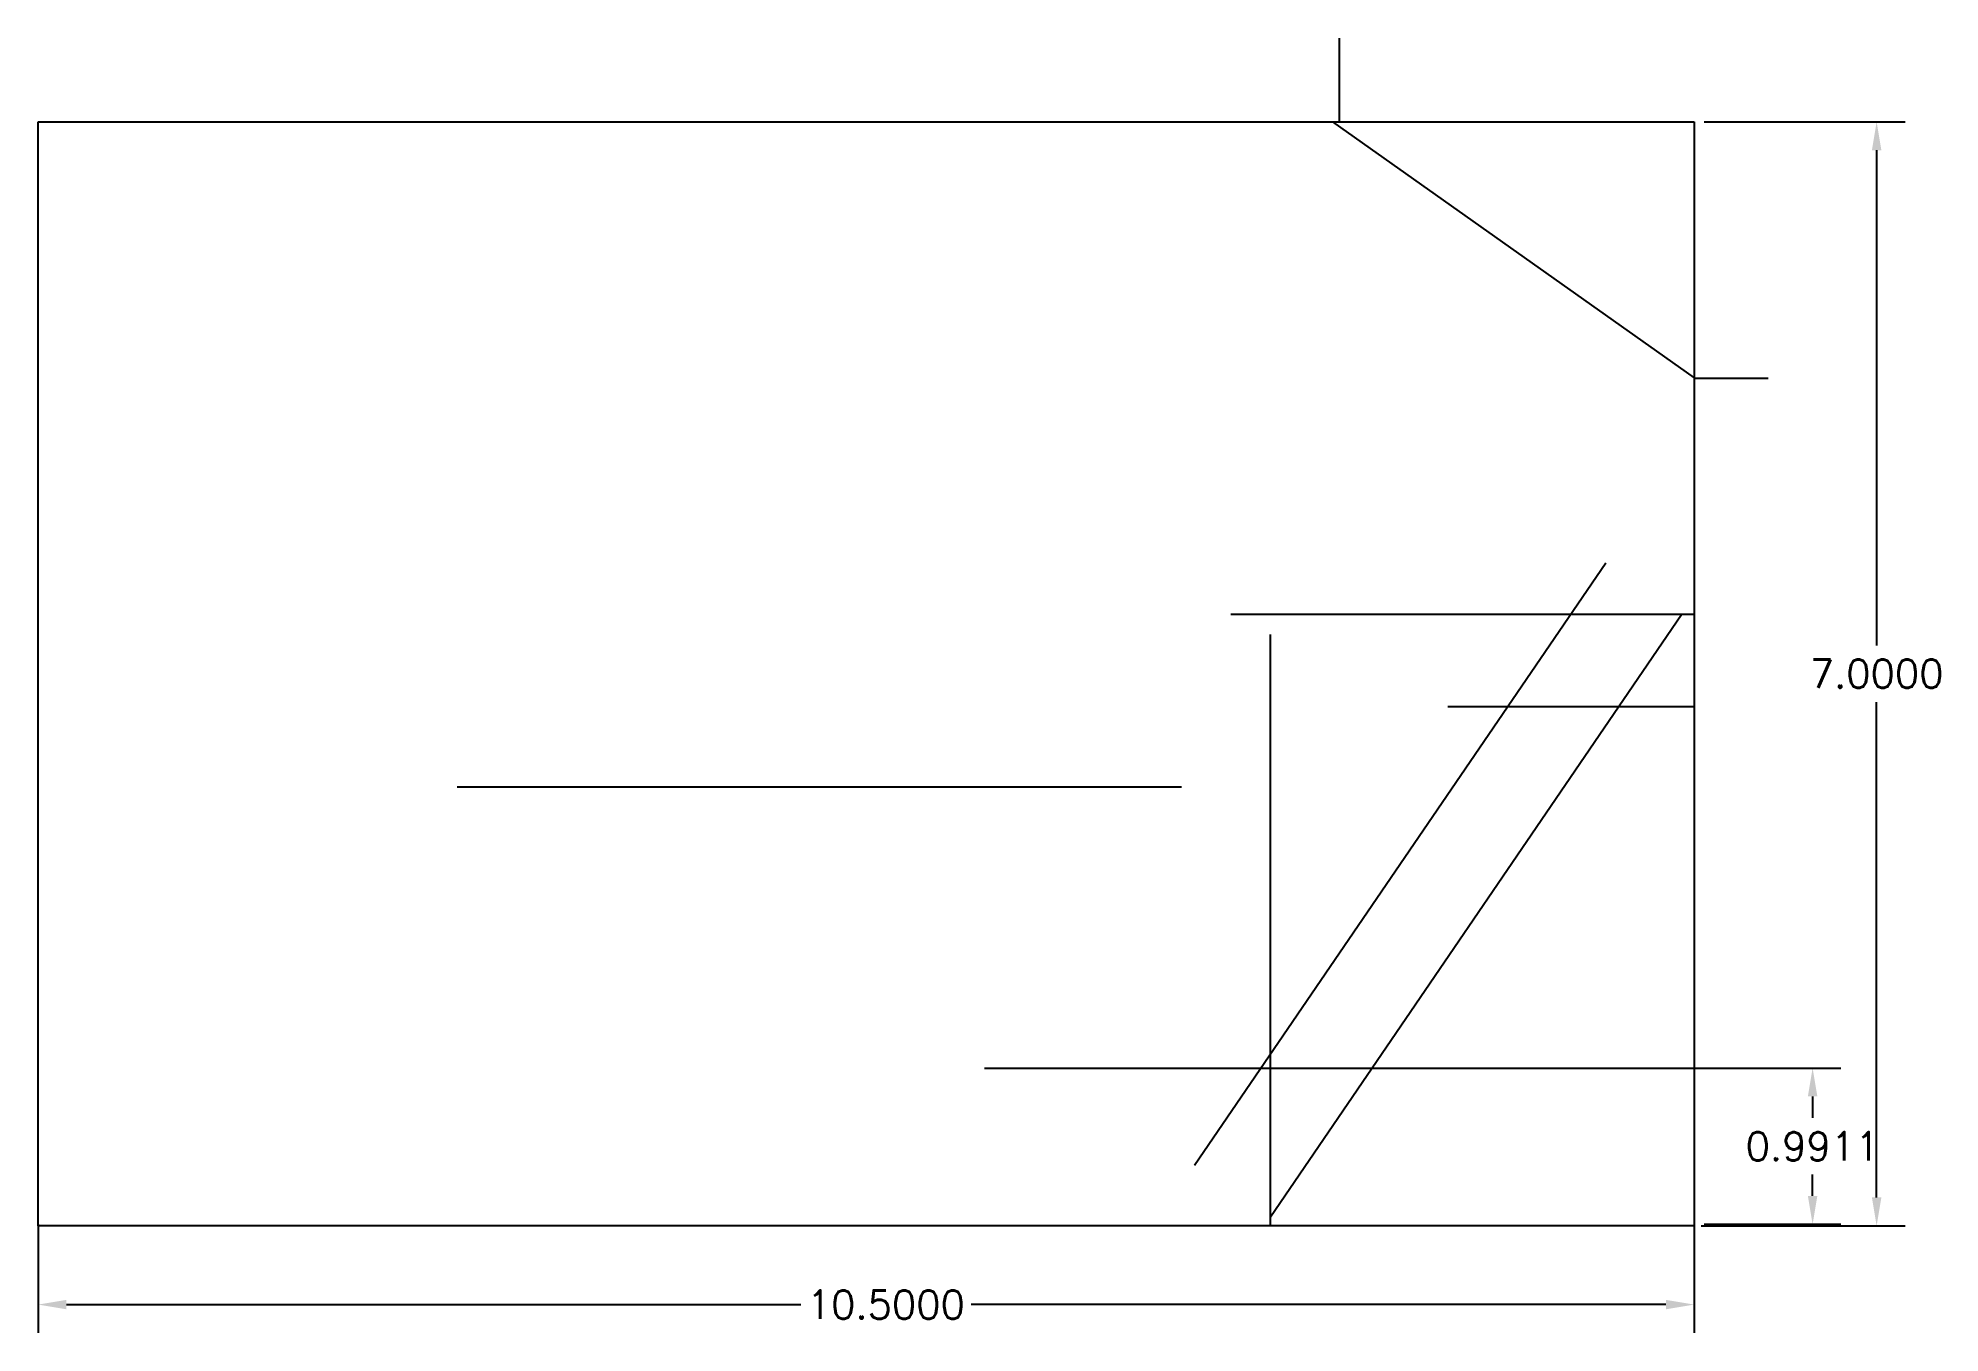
# Model space of a CAD drawing. Extents: x 0 to 12.1, y -0.7 to 7.5.
import ezdxf

# ---------------------------------------------------------------- set-up
doc = ezdxf.new("R2010")
doc.units = 0
doc.header["$MEASUREMENT"] = 0
doc.layers.get('0').update_dxf_attribs({"color": 9, "linetype": 'CONTINUOUS'})
doc.layers.get('DEFPOINTS').update_dxf_attribs({"linetype": 'CONTINUOUS'})
doc.layers.add('COMMENT', color=1, linetype='CONTINUOUS')
doc.styles.get("Standard").update_dxf_attribs({"font": 'txt.shx'})
doc.dimstyles.get("Standard").update_dxf_attribs({"dimtxt": 0.18, "dimasz": 0.18, "dimexe": 0.18, "dimexo": 0.0625, "dimgap": 0.09, "dimtad": 0, "dimtih": 1, "dimtoh": 1, "dimdec": 4, "dimzin": 0, "dimtxsty": 'STANDARD', "dimcen": 0.09, "dimazin": 3, "dimtfac": 1, "dimtdec": 4, "dimtofl": 0, "dimtmove": 0, "dimatfit": 3, "dimtolj": 1, "dimtzin": 0})

# ---------------------------------------------------------------- blocks, each defined once
blk = doc.blocks.new('*D0')
at = {"color": 0, "linetype": 'BYBLOCK'}
for p, q in [((10.555, 1), (11.43, 1)), ((11.25, 0.82), (11.25, 0.684)), ((11.25, 0.189), (11.25, 0.324)), ((10.562, 0.009), (11.43, 0.009))]:
    blk.add_line(p, q, dxfattribs=at)
for points in [[(11.25, 1), (11.28, 0.82), (11.22, 0.82)], [(11.25, 0.009), (11.28, 0.189), (11.22, 0.189)]]:
    blk.add_solid(points, dxfattribs=at)
at = {"layer": 'DEFPOINTS', "color": 0, "linetype": 'BYBLOCK'}
for p in [(10.492, 1), (10.5, 0.009)]:
    blk.add_point(p, dxfattribs=at)
at = {"color": 0, "linetype": 'BYBLOCK', "insert": (11.25, 0.504), "char_height": 0.18, "attachment_point": 5}
blk.add_mtext('\\A1;0.9911', dxfattribs=at)
blk = doc.blocks.new('*D1')
at = {"color": 0, "linetype": 'BYBLOCK'}
for p, q in [((0, 0.007), (0, -0.68)), ((10.5, 0.007), (10.5, -0.68)), ((0.18, -0.5), (4.835, -0.5)), ((10.32, -0.5), (5.915, -0.5))]:
    blk.add_line(p, q, dxfattribs=at)
for points in [[(0, -0.5), (0.18, -0.53), (0.18, -0.47)], [(10.5, -0.5), (10.32, -0.53), (10.32, -0.47)]]:
    blk.add_solid(points, dxfattribs=at)
at = {"layer": 'DEFPOINTS', "color": 0, "linetype": 'BYBLOCK'}
for p in [(0, 0.069), (10.5, 0.069)]:
    blk.add_point(p, dxfattribs=at)
at = {"color": 0, "linetype": 'BYBLOCK', "insert": (5.375, -0.5), "char_height": 0.18, "attachment_point": 5}
blk.add_mtext('\\A1;10.5000', dxfattribs=at)
blk = doc.blocks.new('*D2')
at = {"color": 0, "linetype": 'BYBLOCK'}
for p, q in [((10.562, 7), (11.836, 7)), ((11.656, 6.82), (11.656, 3.68)), ((11.656, 0.18), (11.656, 3.32)), ((10.544, 0), (11.836, 0))]:
    blk.add_line(p, q, dxfattribs=at)
for points in [[(11.656, 7), (11.686, 6.82), (11.626, 6.82)], [(11.656, 0), (11.686, 0.18), (11.626, 0.18)]]:
    blk.add_solid(points, dxfattribs=at)
at = {"layer": 'DEFPOINTS', "color": 0, "linetype": 'BYBLOCK'}
for p in [(10.5, 7), (10.482, 0)]:
    blk.add_point(p, dxfattribs=at)
at = {"color": 0, "linetype": 'BYBLOCK', "insert": (11.656, 3.5), "char_height": 0.18, "attachment_point": 5}
blk.add_mtext('\\A1;7.0000', dxfattribs=at)

msp = doc.modelspace()

# ---------------------------------------------------------------- linework, layer by layer
for p, q in [((0, 0), (0, 7)), ((8.20565, 7), (10.5, 5.37731)), ((7.33236, 0.38436), (9.9394, 4.20282)), ((7.8125, 0.05654), (10.41954, 3.875)), ((10.5, 3.29022), (8.9375, 3.29022)), ((7.25, 2.78125), (2.65625, 2.78125))]:
    msp.add_line(p, q)
at = {"layer": 'COMMENT'}
for p, q in [((8.25, 7), (8.25, 7.53125)), ((0, 7), (10.5, 7)), ((10.5, 7), (10.5, 0)), ((10.5, 5.375), (10.96875, 5.375)), ((10.5, 3.875), (7.5625, 3.875)), ((7.8125, 0), (7.8125, 3.75)), ((6, 1), (10.65625, 1)), ((10.5, 0), (0, 0))]:
    msp.add_line(p, q, dxfattribs=at)

# ---------------------------------------------------------------- dimensions: what is measured, and where the dimension line sits
for base, p1, p2, picture, middle in [((11.65625, 7), (10.48192, 0), (10.5, 7), '*D2', (11.65625, 3.5)), ((11.25, 1), (10.5, 0.00889), (10.49206, 1), '*D0', (11.25, 0.50445))]:
    dim = msp.add_linear_dim(base=base, p1=p1, p2=p2, angle=90, dimstyle='STANDARD')
    dim.commit()
    dim.dimension.update_dxf_attribs({"geometry": picture, "text_midpoint": middle})
dim = msp.add_linear_dim(base=(10.5, -0.5), p1=(0, 0.06907), p2=(10.5, 0.06907), dimstyle='STANDARD')
dim.commit()
dim.dimension.update_dxf_attribs({"geometry": '*D1', "text_midpoint": (5.375, -0.5), "dimtype": 160})

doc.saveas('drawing.dxf')
